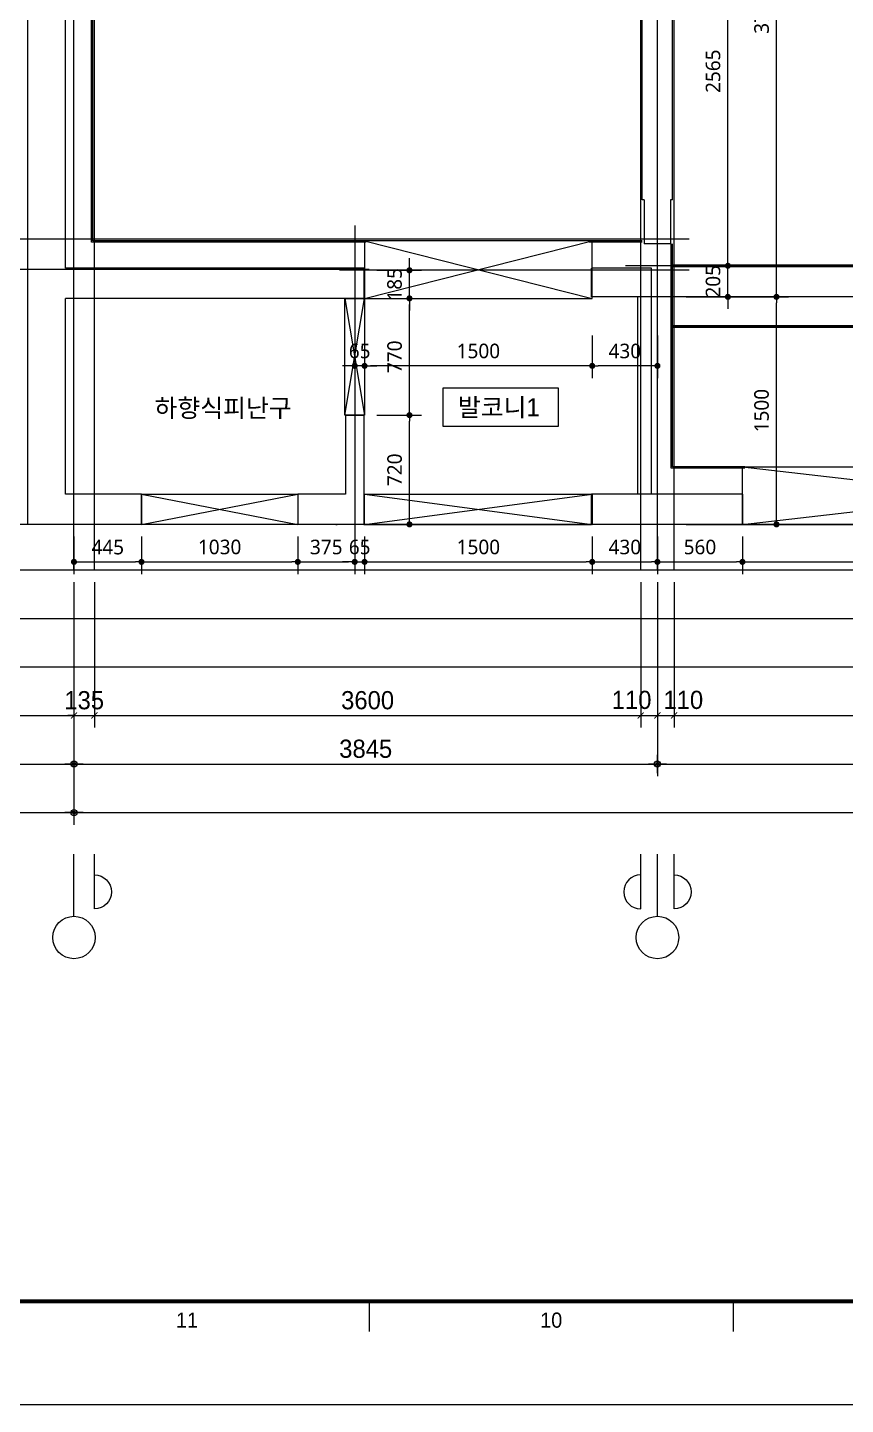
# Model space of a CAD drawing. Header units: millimetres. Extents: x 0 to 92204, y -190080 to 23760.
# Drawn here: x 57543 to 62933, y 0 to 9078 of the extents above; entities that cross this region are included whole.
import ezdxf
from ezdxf.enums import TextEntityAlignment as Align
from ezdxf.xclip import XClip

# ---------------------------------------------------------------- set-up
doc = ezdxf.new("R2010")
doc.units = ezdxf.units.MM
doc.header["$LTSCALE"] = 100
doc.header["$XCLIPFRAME"] = 0
for name, pattern in [('AUDIT_D_220706163347-0', [0]), ('CEN', [62, 60, -1, 0, -1]), ('HIDDEN', [9.525, 6.35, -3.175])]:
    doc.linetypes.add(name, pattern=pattern)
doc.layers.get('defpoints').update_dxf_attribs({"color": 139})
for name, color, linetype in [('A-치수', 7, 'AUDIT_D_220706163347-0'), ('AA-BORD-FORM', 7, 'Continuous'), ('AA-BORD-TEXT', 3, 'Continuous'), ('AA-XXXX-DIMS', 7, 'Continuous'), ('CEN_CON', 1, 'CEN'), ('CEN_WALL', 12, 'CEN'), ('CONC', 2, 'Continuous'), ('DIM', 7, 'AUDIT_D_220706163347-0'), ('ELE3_CON', 7, 'Continuous'), ('MC', 135, 'Continuous'), ('WAL', 3, 'Continuous'), ('WAL_DRY', 7, 'Continuous'), ('실명', 3, 'AUDIT_D_220706163347-0'), ('실명박스', 7, 'AUDIT_D_220706163347-0'), ('창호-open', 4, 'Continuous'), ('확장', 8, 'HIDDEN')]:
    doc.layers.add(name, color=color, linetype=linetype)
doc.styles.add('HAUD01', font='Dotum.ttf')
doc.styles.add('맑은 고딕', font='malgun.ttf')
doc.styles.add('맑은고딕', font='malgun.ttf', dxfattribs={"width": 0.9})
doc.dimstyles.new('DIM_40', dxfattribs={"dimscale": 40, "dimtxt": 3, "dimasz": 1, "dimexe": 2, "dimexo": 2, "dimgap": 1, "dimtad": 1, "dimdec": 0, "dimzin": 0, "dimdsep": 46, "dimtxsty": '맑은고딕', "dimblk1": 'DIMDOT', "dimblk2": 'DIMDOT', "dimsah": 1, "dimcen": 0.09, "dimdle": 2, "dimclrd": 7, "dimclre": 7, "dimclrt": 3, "dimadec": 0, "dimazin": 0, "dimtfac": 1, "dimtdec": 0, "dimtix": 1, "dimtmove": 2, "dimatfit": 3, "dimldrblk": 'DIMDOT', "dimfxl": 2, "dimtolj": 1, "dimtzin": 0, "dimarcsym": 0})
doc.dimstyles.new('MCDIM_40', dxfattribs={"dimscale": 40, "dimtxt": 3, "dimasz": 1, "dimexe": 2, "dimexo": 2, "dimgap": 1, "dimtad": 1, "dimdec": 0, "dimzin": 0, "dimdsep": 46, "dimtxsty": '맑은고딕', "dimblk1": 'ARCHTICK', "dimblk2": 'ARCHTICK', "dimsah": 1, "dimcen": 0.09, "dimdle": 2, "dimclrd": 7, "dimclre": 7, "dimclrt": 3, "dimadec": 0, "dimazin": 0, "dimtfac": 1, "dimtdec": 0, "dimtix": 1, "dimtmove": 2, "dimatfit": 3, "dimldrblk": 'ARCHTICK', "dimfxl": 1, "dimtolj": 1, "dimtzin": 0, "dimarcsym": 0})
doc.dimstyles.new('NDIM40-in', dxfattribs={"dimscale": 40, "dimtxt": 2.4, "dimasz": 1, "dimexe": 2, "dimexo": 2, "dimgap": 1.2, "dimtad": 1, "dimdec": 0, "dimrnd": 0.25, "dimzin": 0, "dimdsep": 46, "dimtxsty": '맑은 고딕', "dimblk": 'DOT', "dimcen": 5, "dimclrd": 256, "dimclre": 256, "dimclrt": 3, "dimadec": 0, "dimazin": 0, "dimtfac": 1, "dimtdec": 0, "dimtix": 1, "dimtmove": 2, "dimatfit": 1, "dimldrblk": 'DIMDOT', "dimfxl": 0, "dimtolj": 1, "dimtzin": 0, "dimarcsym": 0})

# ---------------------------------------------------------------- blocks, each defined once
blk = doc.blocks.new('U-76A(확장)')
at = {"layer": 'CEN_CON'}
for p, q in [((10185, -300), (10185, 10335)), ((14030, -300), (14030, 10335)), ((12085, 1680), (14635, 1680)), ((0, 0), (14635, 0))]:
    blk.add_line(p, q, dxfattribs=at)
at = {"layer": 'CEN_WALL'}
for p, q in [((12180, 1970), (12180, -300)), ((9975, 1675), (12280, 1675)), ((0, 1500), (10395, 1500))]:
    blk.add_line(p, q, dxfattribs=at)
at = {"layer": 'CONC'}
for p, q in [((14335, 0), (14335, 9445)), ((14085, 1690), (14085, 9245)), ((10085, 2140), (10085, 4240)), ((10285, 2140), (10285, 4240)), ((10085, 2140), (10098, 2140)), ((10098, 2140), (10098, 1850)), ((10272, 2140), (10272, 1850)), ((10272, 2140), (10285, 2140)), ((10098, 1850), (10272, 1850)), ((12120, 1690), (14085, 1690)), ((12120, 1690), (12120, 1490)), ((12120, 1490), (14085, 1490)), ((14085, 200), (14085, 1490)), ((12120, 720), (12120, 0)), ((12240, 720), (12120, 720)), ((12240, 720), (12240, 200)), ((9625, 200), (10620, 200)), ((9625, 200), (9625, 0)), ((10620, 0), (10620, 200)), ((12240, 200), (12555, 200)), ((12555, 200), (12555, 0)), ((13585, 200), (14085, 200)), ((13585, 200), (13585, 0)), ((9625, 0), (10620, 0)), ((12120, 0), (12555, 0)), ((13585, 0), (14335, 0))]:
    blk.add_line(p, q, dxfattribs=at)
at = {"layer": 'ELE3_CON'}
for p, q in [((9625, 0), (6325, 0)), ((12120, 0), (10620, 0)), ((12555, 0), (13585, 0))]:
    blk.add_line(p, q, dxfattribs=at)
at = {"layer": 'MC'}
for p, q in [((10075, -300), (10075, 10335)), ((13895, -300), (13895, 10335)), ((10295, -300), (10295, 5430)), ((9975, 1880), (14635, 1880)), ((0, 1705), (10395, 1705))]:
    blk.add_line(p, q, dxfattribs=at)
at = {"layer": 'WAL'}
for p, q in [((10225, 1690), (10620, 1690)), ((10225, 200), (10225, 1690)), ((10620, 1500), (10620, 1690)), ((10315, 1500), (10620, 1500)), ((10315, 200), (10315, 1500))]:
    blk.add_line(p, q, dxfattribs=at)
at = {"layer": 'WAL', "ltscale": 100}
blk.add_line((10225, 200), (10315, 200), dxfattribs=at)
at = {"layer": 'WAL_DRY'}
for p, q in [((13905, 1870), (13905, 9065)), ((13915, 1860), (13915, 9075)), ((10085, 380), (10085, 1850)), ((10095, 370), (10095, 1850)), ((10285, 1870), (10635, 1870)), ((10285, 1860), (10635, 1860)), ((12105, 1870), (13905, 1870)), ((12105, 1860), (13915, 1860)), ((9610, 380), (10085, 380)), ((9610, 370), (10095, 370))]:
    blk.add_line(p, q, dxfattribs=at)
at = {"layer": '확장', "ltscale": 0.5, "const_width": 20, "flags": 128}
for points in [[(10085, 1705), (135, 1705)], [(10085, 1305), (135, 1305)]]:
    blk.add_lwpolyline(points, dxfattribs=at)
blk = doc.blocks.new('DIMDOT')
at = {"layer": 'AA-XXXX-DIMS'}
for p, q in [((-1.5, 0), (1.5, 0)), ((0, -1.5), (0, 1.5))]:
    blk.add_line(p, q, dxfattribs=at)
for radius in [0.5, 0.25]:
    blk.add_circle((0, 0), radius, dxfattribs=at)
blk = doc.blocks.new('*D2886')
at = {"layer": 'defpoints', "color": 0, "transparency": 16777216}
for p in [(7695, -18257.9), (21725, -18257.9), (21725, -19857.9)]:
    blk.add_point(p, dxfattribs=at)
at = {"layer": 'DIM', "color": 7, "lineweight": -2, "transparency": 16777216}
for p, q in [((7695, -18337.9), (7695, -19937.9)), ((21725, -18337.9), (21725, -19937.9)), ((7735, -19857.9), (21685, -19857.9))]:
    blk.add_line(p, q, dxfattribs=at)
at = {"layer": 'DIM', "color": 7, "lineweight": -2, "transparency": 16777216, "xscale": 40, "yscale": 40, "zscale": 40, "rotation": 180}
blk.add_blockref('DIMDOT', (7695, -19857.9), dxfattribs=at)
at = {"layer": 'DIM', "color": 7, "lineweight": -2, "transparency": 16777216, "xscale": 40, "yscale": 40, "zscale": 40}
blk.add_blockref('DIMDOT', (21725, -19857.9), dxfattribs=at)
at = {"layer": 'DIM', "color": 3, "transparency": 16777216, "insert": (14710, -19757.8), "char_height": 120, "attachment_point": 5, "style": 'HAUD01'}
blk.add_mtext('\\A1;14030', dxfattribs=at)
blk = doc.blocks.new('*D2887')
at = {"layer": 'defpoints', "color": 0, "transparency": 16777216}
for p in [(7695, -18257.9), (11540, -18257.9), (11540, -19537.9)]:
    blk.add_point(p, dxfattribs=at)
at = {"layer": 'DIM', "color": 7, "lineweight": -2, "transparency": 16777216}
for p, q in [((7695, -18337.9), (7695, -19617.9)), ((11540, -18337.9), (11540, -19617.9)), ((7735, -19537.9), (11500, -19537.9))]:
    blk.add_line(p, q, dxfattribs=at)
at = {"layer": 'DIM', "color": 7, "lineweight": -2, "transparency": 16777216, "xscale": 40, "yscale": 40, "zscale": 40, "rotation": 180}
blk.add_blockref('DIMDOT', (7695, -19537.9), dxfattribs=at)
at = {"layer": 'DIM', "color": 7, "lineweight": -2, "transparency": 16777216, "xscale": 40, "yscale": 40, "zscale": 40}
blk.add_blockref('DIMDOT', (11540, -19537.9), dxfattribs=at)
at = {"layer": 'DIM', "color": 3, "transparency": 16777216, "insert": (9617.5, -19437.8), "char_height": 120, "attachment_point": 5, "style": 'HAUD01'}
blk.add_mtext('\\A1;3845', dxfattribs=at)
blk = doc.blocks.new('*D2888')
at = {"layer": 'defpoints', "color": 0, "transparency": 16777216}
for p in [(11540, -18257.9), (15960, -18257.9), (15960, -19537.9)]:
    blk.add_point(p, dxfattribs=at)
at = {"layer": 'DIM', "color": 7, "lineweight": -2, "transparency": 16777216}
for p, q in [((11540, -18337.9), (11540, -19617.9)), ((15960, -18337.9), (15960, -19617.9)), ((11580, -19537.9), (15920, -19537.9))]:
    blk.add_line(p, q, dxfattribs=at)
at = {"layer": 'DIM', "color": 7, "lineweight": -2, "transparency": 16777216, "xscale": 40, "yscale": 40, "zscale": 40, "rotation": 180}
blk.add_blockref('DIMDOT', (11540, -19537.9), dxfattribs=at)
at = {"layer": 'DIM', "color": 7, "lineweight": -2, "transparency": 16777216, "xscale": 40, "yscale": 40, "zscale": 40}
blk.add_blockref('DIMDOT', (15960, -19537.9), dxfattribs=at)
at = {"layer": 'DIM', "color": 3, "transparency": 16777216, "insert": (13750, -19437.8), "char_height": 120, "attachment_point": 5, "style": 'HAUD01'}
blk.add_mtext('\\A1;4420', dxfattribs=at)
blk = doc.blocks.new('_ArchTick')
at = {"color": 0, "linetype": 'ByBlock', "const_width": 0.15}
blk.add_lwpolyline([(-0.5, -0.5), (0.5, 0.5)], dxfattribs=at)
blk = doc.blocks.new('*D2891')
at = {"layer": 'defpoints', "color": 0, "transparency": 16777216}
for p in [(7695, -18257.9), (7830, -18257.9), (7830, -19217.9)]:
    blk.add_point(p, dxfattribs=at)
at = {"layer": 'DIM', "color": 7, "lineweight": -2, "transparency": 16777216}
for p, q in [((7695, -18337.9), (7695, -19297.9)), ((7830, -18337.9), (7830, -19297.9)), ((7695, -19217.9), (7655, -19217.9)), ((7695, -19217.9), (7830, -19217.9)), ((7830, -19217.9), (7870, -19217.9))]:
    blk.add_line(p, q, dxfattribs=at)
at = {"layer": 'DIM', "color": 7, "lineweight": -2, "transparency": 16777216, "xscale": 40, "yscale": 40, "zscale": 40}
blk.add_blockref('_ArchTick', (7695, -19217.9), dxfattribs=at)
at = {"layer": 'DIM', "color": 7, "lineweight": -2, "transparency": 16777216, "xscale": 40, "yscale": 40, "zscale": 40, "rotation": 180}
blk.add_blockref('_ArchTick', (7830, -19217.9), dxfattribs=at)
at = {"layer": 'DIM', "color": 3, "transparency": 16777216, "insert": (7762.5, -19117.8), "char_height": 120, "attachment_point": 5, "style": 'HAUD01'}
blk.add_mtext('\\A1;135', dxfattribs=at)
blk = doc.blocks.new('*D2892')
at = {"layer": 'defpoints', "color": 0, "transparency": 16777216}
for p in [(7830, -18257.9), (11430, -18257.9), (11430, -19217.9)]:
    blk.add_point(p, dxfattribs=at)
at = {"layer": 'DIM', "color": 7, "lineweight": -2, "transparency": 16777216}
for p, q in [((7830, -18337.9), (7830, -19297.9)), ((11430, -18337.9), (11430, -19297.9)), ((7750, -19217.9), (11510, -19217.9))]:
    blk.add_line(p, q, dxfattribs=at)
at = {"layer": 'DIM', "color": 7, "lineweight": -2, "transparency": 16777216, "xscale": 40, "yscale": 40, "zscale": 40, "rotation": 180}
blk.add_blockref('_ArchTick', (7830, -19217.9), dxfattribs=at)
at = {"layer": 'DIM', "color": 7, "lineweight": -2, "transparency": 16777216, "xscale": 40, "yscale": 40, "zscale": 40}
blk.add_blockref('_ArchTick', (11430, -19217.9), dxfattribs=at)
at = {"layer": 'DIM', "color": 3, "transparency": 16777216, "insert": (9630, -19117.8), "char_height": 120, "attachment_point": 5, "style": 'HAUD01'}
blk.add_mtext('\\A1;3600', dxfattribs=at)
blk = doc.blocks.new('*D2893')
at = {"layer": 'defpoints', "color": 0, "transparency": 16777216}
for p in [(11430, -18257.9), (11540, -18257.9), (11540, -19217.9)]:
    blk.add_point(p, dxfattribs=at)
at = {"layer": 'DIM', "color": 7, "lineweight": -2, "transparency": 16777216}
for p, q in [((11430, -18337.9), (11430, -19297.9)), ((11540, -18337.9), (11540, -19297.9)), ((11350, -19217.9), (11620, -19217.9))]:
    blk.add_line(p, q, dxfattribs=at)
at = {"layer": 'DIM', "color": 7, "lineweight": -2, "transparency": 16777216, "xscale": 40, "yscale": 40, "zscale": 40, "rotation": 180}
blk.add_blockref('_ArchTick', (11430, -19217.9), dxfattribs=at)
at = {"layer": 'DIM', "color": 7, "lineweight": -2, "transparency": 16777216, "xscale": 40, "yscale": 40, "zscale": 40}
blk.add_blockref('_ArchTick', (11540, -19217.9), dxfattribs=at)
at = {"layer": 'DIM', "color": 3, "transparency": 16777216, "insert": (11369.7, -19115.6), "char_height": 120, "attachment_point": 5, "style": 'HAUD01'}
blk.add_mtext('\\A1;110', dxfattribs=at)
blk = doc.blocks.new('*D2894')
at = {"layer": 'defpoints', "color": 0, "transparency": 16777216}
for p in [(11540, -18257.9), (11650, -18257.9), (11650, -19217.9)]:
    blk.add_point(p, dxfattribs=at)
at = {"layer": 'DIM', "color": 7, "lineweight": -2, "transparency": 16777216}
for p, q in [((11540, -18337.9), (11540, -19297.9)), ((11650, -18337.9), (11650, -19297.9)), ((11460, -19217.9), (11730, -19217.9))]:
    blk.add_line(p, q, dxfattribs=at)
at = {"layer": 'DIM', "color": 7, "lineweight": -2, "transparency": 16777216, "xscale": 40, "yscale": 40, "zscale": 40, "rotation": 180}
blk.add_blockref('_ArchTick', (11540, -19217.9), dxfattribs=at)
at = {"layer": 'DIM', "color": 7, "lineweight": -2, "transparency": 16777216, "xscale": 40, "yscale": 40, "zscale": 40}
blk.add_blockref('_ArchTick', (11650, -19217.9), dxfattribs=at)
at = {"layer": 'DIM', "color": 3, "transparency": 16777216, "insert": (11710.4, -19115.6), "char_height": 120, "attachment_point": 5, "style": 'HAUD01'}
blk.add_mtext('\\A1;110', dxfattribs=at)
blk = doc.blocks.new('*D2895')
at = {"layer": 'defpoints', "color": 0, "transparency": 16777216}
for p in [(11650, -18257.9), (15850, -18257.9), (15850, -19217.9)]:
    blk.add_point(p, dxfattribs=at)
at = {"layer": 'DIM', "color": 7, "lineweight": -2, "transparency": 16777216}
for p, q in [((11650, -18337.9), (11650, -19297.9)), ((15850, -18337.9), (15850, -19297.9)), ((11570, -19217.9), (15930, -19217.9))]:
    blk.add_line(p, q, dxfattribs=at)
at = {"layer": 'DIM', "color": 7, "lineweight": -2, "transparency": 16777216, "xscale": 40, "yscale": 40, "zscale": 40, "rotation": 180}
blk.add_blockref('_ArchTick', (11650, -19217.9), dxfattribs=at)
at = {"layer": 'DIM', "color": 7, "lineweight": -2, "transparency": 16777216, "xscale": 40, "yscale": 40, "zscale": 40}
blk.add_blockref('_ArchTick', (15850, -19217.9), dxfattribs=at)
at = {"layer": 'DIM', "color": 3, "transparency": 16777216, "insert": (13750, -19117.8), "char_height": 120, "attachment_point": 5, "style": 'HAUD01'}
blk.add_mtext('\\A1;4200', dxfattribs=at)
blk = doc.blocks.new('중심')
at = {"layer": 'DIM'}
blk.add_line((-350, 0), (0, 0), dxfattribs=at)
blk.add_circle((-470, 0), 120, dxfattribs=at)
blk = doc.blocks.new('XR-FORM 청주월명')
at = {"layer": 'AA-BORD-FORM', "color": 2}
for p, q in [((241, 17), (241, 12)), ((301, 17), (301, 12))]:
    blk.add_line(p, q, dxfattribs=at)
at = {"layer": 'AA-BORD-FORM', "color": 1}
blk.add_lwpolyline([(0, 0), (841, 0), (841, 594), (0, 594)], close=True, dxfattribs=at)
at = {"layer": 'AA-BORD-FORM', "color": 2, "const_width": 0.682}
blk.add_lwpolyline([(21, 17), (21, 577), (821, 577), (821, 17)], close=True, dxfattribs=at)
at = {"layer": 'AA-BORD-TEXT', "color": 7, "style": 'HAUD01'}
for s, p in [('11', (211, 13.9)), ('10', (271, 13.9))]:
    blk.add_text(s, height=2.5, dxfattribs=at).set_placement(p, align=Align.MIDDLE_CENTER)
blk = doc.blocks.new('_Dot')
at = {"color": 0, "linetype": 'ByBlock', "lineweight": -2}
blk.add_line((-0.5, 0), (-1, 0), dxfattribs=at)
at = {"color": 0, "linetype": 'ByBlock', "const_width": 0.5}
blk.add_lwpolyline([(-0.25, 0, 1), (0.25, 0, 1)], format="xyb", close=True, dxfattribs=at)
blk = doc.blocks.new('*D153')
at = {"layer": 'defpoints', "color": 0, "transparency": 16777216}
for p in [(61804, 10072.1), (62158.1, 10072.1), (61804, 7507.1)]:
    blk.add_point(p, dxfattribs=at)
at = {"layer": 'DIM', "lineweight": -2, "transparency": 16777216}
for p, q in [((61884, 10072.1), (62238.1, 10072.1)), ((62158.1, 7547.1), (62158.1, 10032.1)), ((61884, 7507.1), (62238.1, 7507.1))]:
    blk.add_line(p, q, dxfattribs=at)
at = {"layer": 'DIM', "lineweight": -2, "transparency": 16777216, "xscale": 40, "yscale": 40, "zscale": 40}
for p, rotation in [((62158.1, 10072.1), 90), ((62158.1, 7507.1), 270)]:
    blk.add_blockref('_Dot', p, dxfattribs=dict(at, rotation=rotation))
at = {"layer": 'DIM', "color": 3, "transparency": 16777216, "insert": (62060.5, 8789.6), "char_height": 96, "attachment_point": 5, "rotation": 90, "style": '맑은 고딕'}
blk.add_mtext('\\A1;2565', dxfattribs=at)
blk = doc.blocks.new('*D159')
at = {"layer": 'defpoints', "color": 0, "transparency": 16777216}
for p in [(61804, 11057.1), (62478.1, 11057.1), (61804, 7302.1)]:
    blk.add_point(p, dxfattribs=at)
at = {"layer": 'DIM', "lineweight": -2, "transparency": 16777216}
for p, q in [((61884, 11057.1), (62558.1, 11057.1)), ((62478.1, 7342.1), (62478.1, 11017.1)), ((61884, 7302.1), (62558.1, 7302.1))]:
    blk.add_line(p, q, dxfattribs=at)
at = {"layer": 'DIM', "lineweight": -2, "transparency": 16777216, "xscale": 40, "yscale": 40, "zscale": 40}
for p, rotation in [((62478.1, 11057.1), 90), ((62478.1, 7302.1), 270)]:
    blk.add_blockref('_Dot', p, dxfattribs=dict(at, rotation=rotation))
at = {"layer": 'DIM', "color": 3, "transparency": 16777216, "insert": (62380.5, 9179.6), "char_height": 96, "attachment_point": 5, "rotation": 90, "style": '맑은 고딕'}
blk.add_mtext('\\A1;3755', dxfattribs=at)
blk = doc.blocks.new('*D160')
at = {"layer": 'defpoints', "color": 0, "transparency": 16777216}
for p in [(57849, 5802.1), (58294, 5802.1), (58294, 5554.8)]:
    blk.add_point(p, dxfattribs=at)
at = {"layer": 'DIM', "lineweight": -2, "transparency": 16777216}
for p, q in [((57849, 5722.1), (57849, 5474.8)), ((58294, 5722.1), (58294, 5474.8)), ((57889, 5554.8), (58254, 5554.8))]:
    blk.add_line(p, q, dxfattribs=at)
at = {"layer": 'DIM', "lineweight": -2, "transparency": 16777216, "xscale": 40, "yscale": 40, "zscale": 40}
for p, rotation in [((57849, 5554.8), 179.9999999999417), ((58294, 5554.8), 359.9999999999417)]:
    blk.add_blockref('_Dot', p, dxfattribs=dict(at, rotation=rotation))
at = {"layer": 'DIM', "color": 3, "transparency": 16777216, "insert": (58071.5, 5651.6), "char_height": 96, "attachment_point": 5, "style": '맑은 고딕'}
blk.add_mtext('\\A1;445', dxfattribs=at)
blk = doc.blocks.new('*D161')
at = {"layer": 'defpoints', "color": 0, "transparency": 16777216}
for p in [(58294, 5802.1), (59324, 5802.1), (59324, 5554.8)]:
    blk.add_point(p, dxfattribs=at)
at = {"layer": 'DIM', "lineweight": -2, "transparency": 16777216}
for p, q in [((58294, 5722.1), (58294, 5474.8)), ((59324, 5722.1), (59324, 5474.8)), ((58334, 5554.8), (59284, 5554.8))]:
    blk.add_line(p, q, dxfattribs=at)
at = {"layer": 'DIM', "lineweight": -2, "transparency": 16777216, "xscale": 40, "yscale": 40, "zscale": 40}
for p, rotation in [((58294, 5554.8), 179.9999999999417), ((59324, 5554.8), 359.9999999999417)]:
    blk.add_blockref('_Dot', p, dxfattribs=dict(at, rotation=rotation))
at = {"layer": 'DIM', "color": 3, "transparency": 16777216, "insert": (58809, 5652.7), "char_height": 96, "attachment_point": 5, "style": '맑은 고딕'}
blk.add_mtext('\\A1;1030', dxfattribs=at)
blk = doc.blocks.new('*D162')
at = {"layer": 'defpoints', "color": 0, "transparency": 16777216}
for p in [(59324, 5802.1), (59699, 5802.1), (59699, 5554.8)]:
    blk.add_point(p, dxfattribs=at)
at = {"layer": 'DIM', "lineweight": -2, "transparency": 16777216}
for p, q in [((59324, 5722.1), (59324, 5474.8)), ((59699, 5722.1), (59699, 5474.8)), ((59364, 5554.8), (59659, 5554.8))]:
    blk.add_line(p, q, dxfattribs=at)
at = {"layer": 'DIM', "lineweight": -2, "transparency": 16777216, "xscale": 40, "yscale": 40, "zscale": 40}
for p, rotation in [((59324, 5554.8), 179.9999999999417), ((59699, 5554.8), 359.9999999999417)]:
    blk.add_blockref('_Dot', p, dxfattribs=dict(at, rotation=rotation))
at = {"layer": 'DIM', "color": 3, "transparency": 16777216, "insert": (59511.5, 5652.4), "char_height": 96, "attachment_point": 5, "style": '맑은 고딕'}
blk.add_mtext('\\A1;375', dxfattribs=at)
blk = doc.blocks.new('*D163')
at = {"layer": 'defpoints', "color": 0, "transparency": 16777216}
for p in [(59699, 5802.1), (59764, 5802.1), (59764, 5554.8)]:
    blk.add_point(p, dxfattribs=at)
at = {"layer": 'DIM', "lineweight": -2, "transparency": 16777216}
for p, q in [((59699, 5722.1), (59699, 5474.8)), ((59764, 5722.1), (59764, 5474.8)), ((59659, 5554.8), (59619, 5554.8)), ((59699, 5554.8), (59764, 5554.8)), ((59804, 5554.8), (59844, 5554.8))]:
    blk.add_line(p, q, dxfattribs=at)
at = {"layer": 'DIM', "lineweight": -2, "transparency": 16777216, "xscale": 40, "yscale": 40, "zscale": 40}
for p, rotation in [((59699, 5554.8), 359.9999999999417), ((59764, 5554.8), 179.9999999999417)]:
    blk.add_blockref('_Dot', p, dxfattribs=dict(at, rotation=rotation))
at = {"layer": 'DIM', "color": 3, "transparency": 16777216, "insert": (59731.5, 5652.4), "char_height": 96, "attachment_point": 5, "style": '맑은 고딕'}
blk.add_mtext('\\A1;65', dxfattribs=at)
blk = doc.blocks.new('*D164')
at = {"layer": 'defpoints', "color": 0, "transparency": 16777216}
for p in [(59764, 5802.1), (61264, 5802.1), (61264, 5554.8)]:
    blk.add_point(p, dxfattribs=at)
at = {"layer": 'DIM', "lineweight": -2, "transparency": 16777216}
for p, q in [((59764, 5722.1), (59764, 5474.8)), ((61264, 5722.1), (61264, 5474.8)), ((59804, 5554.8), (61224, 5554.8))]:
    blk.add_line(p, q, dxfattribs=at)
at = {"layer": 'DIM', "lineweight": -2, "transparency": 16777216, "xscale": 40, "yscale": 40, "zscale": 40}
for p, rotation in [((59764, 5554.8), 179.9999999999417), ((61264, 5554.8), 359.9999999999417)]:
    blk.add_blockref('_Dot', p, dxfattribs=dict(at, rotation=rotation))
at = {"layer": 'DIM', "color": 3, "transparency": 16777216, "insert": (60514, 5652.7), "char_height": 96, "attachment_point": 5, "style": '맑은 고딕'}
blk.add_mtext('\\A1;1500', dxfattribs=at)
blk = doc.blocks.new('*D165')
at = {"layer": 'defpoints', "color": 0, "transparency": 16777216}
for p in [(61264, 5802.1), (61694, 5802.1), (61694, 5554.8)]:
    blk.add_point(p, dxfattribs=at)
at = {"layer": 'DIM', "lineweight": -2, "transparency": 16777216}
for p, q in [((61264, 5722.1), (61264, 5474.8)), ((61694, 5722.1), (61694, 5474.8)), ((61304, 5554.8), (61654, 5554.8))]:
    blk.add_line(p, q, dxfattribs=at)
at = {"layer": 'DIM', "lineweight": -2, "transparency": 16777216, "xscale": 40, "yscale": 40, "zscale": 40}
for p, rotation in [((61264, 5554.8), 179.9999999999417), ((61694, 5554.8), 359.9999999999417)]:
    blk.add_blockref('_Dot', p, dxfattribs=dict(at, rotation=rotation))
at = {"layer": 'DIM', "color": 3, "transparency": 16777216, "insert": (61479, 5652.4), "char_height": 96, "attachment_point": 5, "style": '맑은 고딕'}
blk.add_mtext('\\A1;430', dxfattribs=at)
blk = doc.blocks.new('*D166')
at = {"layer": 'defpoints', "color": 0, "transparency": 16777216}
for p in [(61694, 5802.1), (62254, 5802.1), (62254, 5554.8)]:
    blk.add_point(p, dxfattribs=at)
at = {"layer": 'DIM', "lineweight": -2, "transparency": 16777216}
for p, q in [((61694, 5722.1), (61694, 5474.8)), ((62254, 5722.1), (62254, 5474.8)), ((61734, 5554.8), (62214, 5554.8))]:
    blk.add_line(p, q, dxfattribs=at)
at = {"layer": 'DIM', "lineweight": -2, "transparency": 16777216, "xscale": 40, "yscale": 40, "zscale": 40}
for p, rotation in [((61694, 5554.8), 179.9999999999417), ((62254, 5554.8), 359.9999999999417)]:
    blk.add_blockref('_Dot', p, dxfattribs=dict(at, rotation=rotation))
at = {"layer": 'DIM', "color": 3, "transparency": 16777216, "insert": (61974, 5652.4), "char_height": 96, "attachment_point": 5, "style": '맑은 고딕'}
blk.add_mtext('\\A1;560', dxfattribs=at)
blk = doc.blocks.new('*D167')
at = {"layer": 'defpoints', "color": 0, "transparency": 16777216}
for p in [(62254, 5802.1), (65554, 5802.1), (65554, 5554.8)]:
    blk.add_point(p, dxfattribs=at)
at = {"layer": 'DIM', "lineweight": -2, "transparency": 16777216}
for p, q in [((62254, 5722.1), (62254, 5474.8)), ((65554, 5722.1), (65554, 5474.8)), ((62294, 5554.8), (65514, 5554.8))]:
    blk.add_line(p, q, dxfattribs=at)
at = {"layer": 'DIM', "lineweight": -2, "transparency": 16777216, "xscale": 40, "yscale": 40, "zscale": 40}
for p, rotation in [((62254, 5554.8), 179.9999999999417), ((65554, 5554.8), 359.9999999999417)]:
    blk.add_blockref('_Dot', p, dxfattribs=dict(at, rotation=rotation))
at = {"layer": 'DIM', "color": 3, "transparency": 16777216, "insert": (63904, 5652.4), "char_height": 96, "attachment_point": 5, "style": '맑은 고딕'}
blk.add_mtext('\\A1;3300', dxfattribs=at)
blk = doc.blocks.new('*D175')
at = {"layer": 'defpoints', "color": 0, "transparency": 16777216}
for p in [(61264, 7127.1), (61694, 7127.1), (61264, 6847.1)]:
    blk.add_point(p, dxfattribs=at)
at = {"layer": 'DIM', "lineweight": -2, "transparency": 16777216}
for p, q in [((61264, 7047.1), (61264, 6767.1)), ((61694, 7047.1), (61694, 6767.1)), ((61654, 6847.1), (61304, 6847.1))]:
    blk.add_line(p, q, dxfattribs=at)
at = {"layer": 'DIM', "lineweight": -2, "transparency": 16777216, "xscale": 40, "yscale": 40, "zscale": 40}
for p, rotation in [((61264, 6847.1), 180.0000022961101), ((61694, 6847.1), 2.296110181987387e-06)]:
    blk.add_blockref('_Dot', p, dxfattribs=dict(at, rotation=rotation))
at = {"layer": 'DIM', "color": 3, "transparency": 16777216, "insert": (61479, 6944.7), "char_height": 96, "attachment_point": 5, "rotation": 0, "style": '맑은 고딕'}
blk.add_mtext('\\A1;430', dxfattribs=at)
blk = doc.blocks.new('*D176')
at = {"layer": 'defpoints', "color": 0, "transparency": 16777216}
for p in [(59764, 7127.1), (61264, 7127.1), (59764, 6847.1)]:
    blk.add_point(p, dxfattribs=at)
at = {"layer": 'DIM', "lineweight": -2, "transparency": 16777216}
for p, q in [((59764, 7047.1), (59764, 6767.1)), ((61264, 7047.1), (61264, 6767.1)), ((61224, 6847.1), (59804, 6847.1))]:
    blk.add_line(p, q, dxfattribs=at)
at = {"layer": 'DIM', "lineweight": -2, "transparency": 16777216, "xscale": 40, "yscale": 40, "zscale": 40}
for p, rotation in [((59764, 6847.1), 180.0000022961101), ((61264, 6847.1), 2.296110181987387e-06)]:
    blk.add_blockref('_Dot', p, dxfattribs=dict(at, rotation=rotation))
at = {"layer": 'DIM', "color": 3, "transparency": 16777216, "insert": (60514, 6944.9), "char_height": 96, "attachment_point": 5, "rotation": 0, "style": '맑은 고딕'}
blk.add_mtext('\\A1;1500', dxfattribs=at)
blk = doc.blocks.new('*D177')
at = {"layer": 'defpoints', "color": 0, "transparency": 16777216}
for p in [(59699, 7127.1), (59764, 7127.1), (59699, 6847.1)]:
    blk.add_point(p, dxfattribs=at)
at = {"layer": 'DIM', "lineweight": -2, "transparency": 16777216}
for p, q in [((59699, 7047.1), (59699, 6767.1)), ((59764, 7047.1), (59764, 6767.1)), ((59659, 6847.1), (59619, 6847.1)), ((59764, 6847.1), (59699, 6847.1)), ((59804, 6847.1), (59844, 6847.1))]:
    blk.add_line(p, q, dxfattribs=at)
at = {"layer": 'DIM', "lineweight": -2, "transparency": 16777216, "xscale": 40, "yscale": 40, "zscale": 40}
for p, rotation in [((59699, 6847.1), 2.296110157641009e-06), ((59764, 6847.1), 180.0000022961101)]:
    blk.add_blockref('_Dot', p, dxfattribs=dict(at, rotation=rotation))
at = {"layer": 'DIM', "color": 3, "transparency": 16777216, "insert": (59731.5, 6944.7), "char_height": 96, "attachment_point": 5, "rotation": 0, "style": '맑은 고딕'}
blk.add_mtext('\\A1;65', dxfattribs=at)
blk = doc.blocks.new('*D178')
at = {"layer": 'defpoints', "color": 0, "transparency": 16777216}
for p in [(59764, 6522.1), (60059.7, 6522.1), (59764, 5802.1)]:
    blk.add_point(p, dxfattribs=at)
at = {"layer": 'DIM', "lineweight": -2, "transparency": 16777216}
for p, q in [((59844, 6522.1), (60139.7, 6522.1)), ((60059.7, 5842.1), (60059.7, 6482.1)), ((59844, 5802.1), (60139.7, 5802.1))]:
    blk.add_line(p, q, dxfattribs=at)
at = {"layer": 'DIM', "lineweight": -2, "transparency": 16777216, "xscale": 40, "yscale": 40, "zscale": 40}
for p, rotation in [((60059.7, 6522.1), 90), ((60059.7, 5802.1), 270)]:
    blk.add_blockref('_Dot', p, dxfattribs=dict(at, rotation=rotation))
at = {"layer": 'DIM', "color": 3, "transparency": 16777216, "insert": (59962.1, 6162.1), "char_height": 96, "attachment_point": 5, "rotation": 90, "style": '맑은 고딕'}
blk.add_mtext('\\A1;720', dxfattribs=at)
blk = doc.blocks.new('*D179')
at = {"layer": 'defpoints', "color": 0, "transparency": 16777216}
for p in [(59764, 7292.1), (60059.7, 7292.1), (59764, 6522.1)]:
    blk.add_point(p, dxfattribs=at)
at = {"layer": 'DIM', "lineweight": -2, "transparency": 16777216}
for p, q in [((59844, 7292.1), (60139.7, 7292.1)), ((60059.7, 6562.1), (60059.7, 7252.1)), ((59844, 6522.1), (60139.7, 6522.1))]:
    blk.add_line(p, q, dxfattribs=at)
at = {"layer": 'DIM', "lineweight": -2, "transparency": 16777216, "xscale": 40, "yscale": 40, "zscale": 40}
for p, rotation in [((60059.7, 7292.1), 90), ((60059.7, 6522.1), 270)]:
    blk.add_blockref('_Dot', p, dxfattribs=dict(at, rotation=rotation))
at = {"layer": 'DIM', "color": 3, "transparency": 16777216, "insert": (59962.1, 6907.1), "char_height": 96, "attachment_point": 5, "rotation": 90, "style": '맑은 고딕'}
blk.add_mtext('\\A1;770', dxfattribs=at)
blk = doc.blocks.new('*D180')
at = {"layer": 'defpoints', "color": 0, "transparency": 16777216}
for p in [(59764, 7477.1), (60059.7, 7477.1), (59764, 7292.1)]:
    blk.add_point(p, dxfattribs=at)
at = {"layer": 'DIM', "lineweight": -2, "transparency": 16777216}
for p, q in [((60059.7, 7517.1), (60059.7, 7557.1)), ((59844, 7477.1), (60139.7, 7477.1)), ((60059.7, 7292.1), (60059.7, 7477.1)), ((59844, 7292.1), (60139.7, 7292.1)), ((60059.7, 7252.1), (60059.7, 7212.1))]:
    blk.add_line(p, q, dxfattribs=at)
at = {"layer": 'DIM', "lineweight": -2, "transparency": 16777216, "xscale": 40, "yscale": 40, "zscale": 40}
for p, rotation in [((60059.7, 7477.1), 270), ((60059.7, 7292.1), 90)]:
    blk.add_blockref('_Dot', p, dxfattribs=dict(at, rotation=rotation))
at = {"layer": 'DIM', "color": 3, "transparency": 16777216, "insert": (59961.8, 7384.6), "char_height": 96, "attachment_point": 5, "rotation": 90, "style": '맑은 고딕'}
blk.add_mtext('\\A1;185', dxfattribs=at)
blk = doc.blocks.new('*D214')
at = {"layer": 'defpoints', "color": 0, "transparency": 16777216}
for p in [(61804, 7302.1), (62478.1, 7302.1), (61804, 5802.1)]:
    blk.add_point(p, dxfattribs=at)
at = {"layer": 'DIM', "lineweight": -2, "transparency": 16777216}
for p, q in [((61884, 7302.1), (62558.1, 7302.1)), ((62478.1, 5842.1), (62478.1, 7262.1)), ((61884, 5802.1), (62558.1, 5802.1))]:
    blk.add_line(p, q, dxfattribs=at)
at = {"layer": 'DIM', "lineweight": -2, "transparency": 16777216, "xscale": 40, "yscale": 40, "zscale": 40}
for p, rotation in [((62478.1, 7302.1), 90), ((62478.1, 5802.1), 270)]:
    blk.add_blockref('_Dot', p, dxfattribs=dict(at, rotation=rotation))
at = {"layer": 'DIM', "color": 3, "transparency": 16777216, "insert": (62380.2, 6552.1), "char_height": 96, "attachment_point": 5, "rotation": 90, "style": '맑은 고딕'}
blk.add_mtext('\\A1;1500', dxfattribs=at)
blk = doc.blocks.new('*D218')
at = {"layer": 'defpoints', "color": 0, "transparency": 16777216}
for p in [(61804, 7507.1), (62158.1, 7507.1), (61804, 7302.1)]:
    blk.add_point(p, dxfattribs=at)
at = {"layer": 'DIM', "lineweight": -2, "transparency": 16777216}
for p, q in [((62158.1, 7547.1), (62158.1, 7587.1)), ((61884, 7507.1), (62238.1, 7507.1)), ((62158.1, 7302.1), (62158.1, 7507.1)), ((61884, 7302.1), (62238.1, 7302.1)), ((62158.1, 7262.1), (62158.1, 7222.1))]:
    blk.add_line(p, q, dxfattribs=at)
at = {"layer": 'DIM', "lineweight": -2, "transparency": 16777216, "xscale": 40, "yscale": 40, "zscale": 40}
for p, rotation in [((62158.1, 7507.1), 270), ((62158.1, 7302.1), 90)]:
    blk.add_blockref('_Dot', p, dxfattribs=dict(at, rotation=rotation))
at = {"layer": 'DIM', "color": 3, "transparency": 16777216, "insert": (62060.5, 7404.6), "char_height": 96, "attachment_point": 5, "rotation": 90, "style": '맑은 고딕'}
blk.add_mtext('\\A1;205', dxfattribs=at)
blk = doc.blocks.new('DIM-1108')
at = {"layer": 'DIM'}
for points in [[(7830, -20269, -1), (7830, -20493), (7830, -20133)], [(11430, -20269, 1), (11430, -20493), (11430, -20133)], [(11650, -20269, -1), (11650, -20493), (11650, -20133)]]:
    blk.add_lwpolyline(points, format="xyb", dxfattribs=at)
at = {"layer": 'A-치수', "xscale": 1.166666666666675, "yscale": 1.166666666666675, "zscale": 1.166666666666675, "rotation": 90}
for p in [(7695, -20133), (11540, -20133)]:
    blk.add_blockref('중심', p, dxfattribs=at)
at = {"layer": 'DIM'}
for base, p1, p2, dimstyle, override, picture, middle in [((7830, -19217.9), (7695, -18257.9), (7830, -18257.9), 'MCDIM_40', {"dimtxsty": 'HAUD01'}, '*D2891', (7762.5, -19117.8)), ((21725, -19857.9), (7695, -18257.9), (21725, -18257.9), 'DIM_40', {"dimscale": 40, "dimtxsty": 'HAUD01'}, '*D2886', (14710, -19757.8)), ((11540, -19537.9), (7695, -18257.9), (11540, -18257.9), 'DIM_40', {"dimscale": 40, "dimtxsty": 'HAUD01'}, '*D2887', (9617.5, -19437.8)), ((11430, -19217.9), (7830, -18257.9), (11430, -18257.9), 'MCDIM_40', {"dimtxsty": 'HAUD01'}, '*D2892', (9630, -19117.8)), ((15960, -19537.9), (11540, -18257.9), (15960, -18257.9), 'DIM_40', {"dimscale": 40, "dimtxsty": 'HAUD01'}, '*D2888', (13750, -19437.8)), ((15850, -19217.9), (11650, -18257.9), (15850, -18257.9), 'MCDIM_40', {"dimtxsty": 'HAUD01'}, '*D2895', (13750, -19117.8))]:
    dim = blk.add_linear_dim(base=base, p1=p1, p2=p2, angle=180, dimstyle=dimstyle, override=override, dxfattribs=at)
    dim.commit()
    dim.dimension.update_dxf_attribs({"geometry": picture, "text_midpoint": middle})
for base, p1, p2, picture, middle in [((11540, -19217.9), (11430, -18257.9), (11540, -18257.9), '*D2893', (11369.7, -19115.6)), ((11650, -19217.9), (11540, -18257.9), (11650, -18257.9), '*D2894', (11710.4, -19115.6))]:
    dim = blk.add_linear_dim(base=base, p1=p1, p2=p2, angle=180, dimstyle='MCDIM_40', override={"dimtxsty": 'HAUD01'}, dxfattribs=at)
    dim.commit()
    dim.dimension.update_dxf_attribs({"geometry": picture, "text_midpoint": middle, "dimtype": 128})

msp = doc.modelspace()

# ---------------------------------------------------------------- linework, layer by layer
at = {"layer": 'defpoints'}
for points in [[(74811.1, 20477.1), (55644, 20477.1), (55644, 3902.1), (74811.1, 3902.1)], [(74491.1, 20157.1), (55964, 20157.1), (55964, 4222.1), (74491.1, 4222.1)], [(74171.1, 19837.1), (56284, 19837.1), (56284, 4542.1), (74171.1, 4542.1)], [(73851.1, 19517.1), (56604, 19517.1), (56604, 4862.1), (73851.1, 4862.1)], [(73531.1, 19197.1), (56924, 19197.1), (56924, 5182.1), (73531.1, 5182.1)], [(73211.1, 18877.1), (57244, 18877.1), (57244, 5502.1), (73211.1, 5502.1)]]:
    msp.add_lwpolyline(points, close=True, dxfattribs=at)
at = {"layer": '실명박스'}
msp.add_lwpolyline([(60279, 6699.5), (60279, 6449.5), (61041.1, 6449.5), (61041.1, 6699.5)], close=True, dxfattribs=at)
at = {"layer": '창호-open'}
for p, q in [((59764, 7292.1), (61264, 7672.1)), ((59764, 7672.1), (61264, 7292.1)), ((59634, 6522.1), (59764, 7292.1)), ((59634, 7292.1), (59764, 6522.1)), ((62254, 5802.1), (65554, 6182.1)), ((62254, 6182.1), (65554, 5802.1)), ((58294, 5802.1), (59324, 6002.1)), ((58294, 6002.1), (59324, 5802.1)), ((59764, 5802.1), (61264, 6002.1)), ((59764, 6002.1), (61264, 5802.1))]:
    msp.add_line(p, q, dxfattribs=at)
for points in [[(59764, 7292.1), (61264, 7292.1), (61264, 7672.1), (59764, 7672.1)], [(59764, 6522.1), (59634, 6522.1), (59634, 7292.1), (59764, 7292.1)], [(62254, 6182.1), (65554, 6182.1), (65554, 5802.1), (62254, 5802.1)], [(58294, 6002.1), (59324, 6002.1), (59324, 5802.1), (58294, 5802.1)], [(59764, 6002.1), (61264, 6002.1), (61264, 5802.1), (59764, 5802.1)]]:
    msp.add_lwpolyline(points, close=True, dxfattribs=at)

# ---------------------------------------------------------------- block references
at = {"xscale": 40, "yscale": 40, "zscale": 40}
msp.add_blockref('XR-FORM 청주월명', (50153.9, 0), dxfattribs=at)
msp.add_blockref('DIM-1108', (50153.9, 23760))
ref = msp.add_blockref('U-76A(확장)', (71879, 5802.1), dxfattribs=dict(xscale=-1))
XClip(ref).set_block_clipping_path([(-1332.1523822156, -300), (14635, 13075.0000000001)])

# ---------------------------------------------------------------- texts
at = {"layer": '실명', "style": 'HAUD01'}
for s, p in [('하향식피난구', (58831.8, 6570.7)), ('발코니1', (60648.3, 6575.4))]:
    msp.add_text(s, height=120, dxfattribs=at).set_placement(p, align=Align.MIDDLE)

# ---------------------------------------------------------------- dimensions: what is measured, and where the dimension line sits
at = {"layer": 'DIM'}
for base, p1, p2, angle, picture, middle in [((62478.1, 11057.1), (61804, 7302.1), (61804, 11057.1), 270, '*D159', (62380.5, 9179.6)), ((62158.1, 10072.1), (61804, 7507.1), (61804, 10072.1), 270, '*D153', (62060.5, 8789.6)), ((60059.7, 7477.1), (59764, 7292.1), (59764, 7477.1), 270, '*D180', (59961.8, 7384.6)), ((62158.1, 7507.1), (61804, 7302.1), (61804, 7507.1), 270, '*D218', (62060.5, 7404.6)), ((60059.7, 7292.1), (59764, 6522.1), (59764, 7292.1), 270, '*D179', (59962.1, 6907.1)), ((62478.1, 7302.1), (61804, 5802.1), (61804, 7302.1), 270, '*D214', (62380.2, 6552.1)), ((59699, 6847.1), (59764, 7127.1), (59699, 7127.1), 180, '*D177', (59731.5, 6944.7)), ((59764, 6847.1), (61264, 7127.1), (59764, 7127.1), 180, '*D176', (60514, 6944.9)), ((61264, 6847.1), (61694, 7127.1), (61264, 7127.1), 180, '*D175', (61479, 6944.7)), ((60059.7, 6522.1), (59764, 5802.1), (59764, 6522.1), 270, '*D178', (59962.1, 6162.1)), ((58294, 5554.8), (57849, 5802.1), (58294, 5802.1), 180, '*D160', (58071.5, 5651.6)), ((59324, 5554.8), (58294, 5802.1), (59324, 5802.1), 180, '*D161', (58809, 5652.7)), ((59699, 5554.8), (59324, 5802.1), (59699, 5802.1), 180, '*D162', (59511.5, 5652.4)), ((59764, 5554.8), (59699, 5802.1), (59764, 5802.1), 180, '*D163', (59731.5, 5652.4)), ((61264, 5554.8), (59764, 5802.1), (61264, 5802.1), 180, '*D164', (60514, 5652.7)), ((61694, 5554.8), (61264, 5802.1), (61694, 5802.1), 180, '*D165', (61479, 5652.4)), ((62254, 5554.8), (61694, 5802.1), (62254, 5802.1), 180, '*D166', (61974, 5652.4)), ((65554, 5554.8), (62254, 5802.1), (65554, 5802.1), 180, '*D167', (63904, 5652.4))]:
    dim = msp.add_linear_dim(base=base, p1=p1, p2=p2, angle=angle, dimstyle='NDIM40-in', override={"dimscale": 40}, dxfattribs=at)
    dim.commit()
    dim.dimension.update_dxf_attribs({"geometry": picture, "text_midpoint": middle})

doc.saveas('drawing.dxf')
